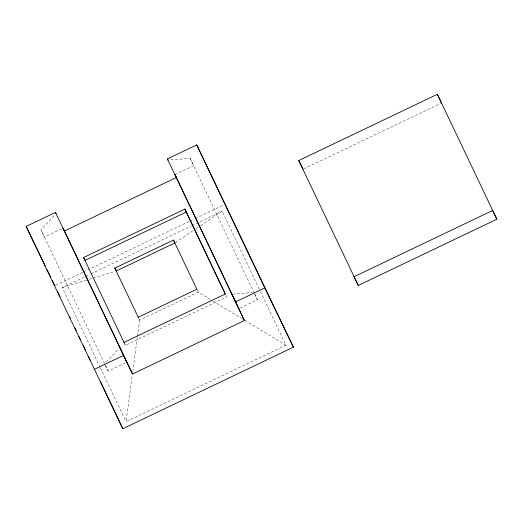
<?xml version="1.0" encoding="UTF-8"?>
<svg xmlns="http://www.w3.org/2000/svg" width="523" height="523" viewBox="0 0 523 523"><rect width="100%" height="100%" fill="white"/><g stroke="black" fill="none" stroke-linecap="round" stroke-linejoin="round"><path stroke-width="0.39" stroke-dasharray="2.62 1.96" d="M260.369 291.474L285.95 345.252L126.043 421.695L132.293 374.965M132.724 371.742L137.366 337.093M137.471 336.289L139.628 320.174L138.928 318.703L139.628 320.174L198.263 292.141L212.181 300.575M125.402 362.87L108.183 371.108L40.886 229.76L54.948 214.737M106.293 362.112L118.734 348.821M175.551 242.528L195.144 229.349M195.818 228.891L199.871 226.165M200.544 225.714L222.164 211.174L260.016 290.736M61.616 228.793L44.396 237.024L40.886 229.76M174.989 174.597L193.647 165.68L190.137 158.417L167.968 160.071M55.53 285.342L82.732 272.339M83.471 271.986L189.346 221.373M190.078 221.026L194.491 218.915M195.223 218.562L223.896 204.859M303.713 168.896L440.83 103.351M100.102 367.179L62.25 287.611L85.099 276.693M85.837 276.34L90.257 274.229M90.995 273.875L191.215 225.969M191.954 225.616L222.164 211.174M124.003 342.434L125.409 345.337L226.688 296.927L225.988 295.462L226.688 296.927M240.207 307.995L257.434 299.757L254.629 293.867M62.25 287.611L86.164 280.263M89.25 279.308L92.329 278.36M93.101 278.125L114.7 271.483M232.545 294.096L252.341 292.619M212.881 300.993L244.195 319.965M244.888 320.383L285.95 345.252M254.623 293.952L257.434 299.757M105.371 365.296L108.183 371.108M190.137 158.417L254.276 293.128M124.709 343.873L125.409 345.337M100.455 367.917L126.043 421.695M198.263 292.141L197.21 289.964L198.263 292.141"/><path stroke-width="0.78" d="M55.464 212.416L132.496 374.03L244.431 320.521L167.406 158.914L196.72 144.897L293.41 347.174L122.833 428.71L26.15 226.433L55.464 212.416L56.026 213.58M124.363 343.14L83.608 257.512L184.881 209.102L225.295 293.998L124.003 342.434M186.286 212.005L85.007 260.415L83.608 257.512M437.352 94.29L496.85 219.209L358.262 285.453L298.764 160.535L437.352 94.29L441.569 103.005M114.838 268.103L173.473 240.077L174.872 242.979L116.243 271.006L114.838 268.103L138.582 317.971M138.222 317.265L196.857 289.239L173.473 240.077M94.192 369.454L123.506 355.437M235.448 301.928L264.762 287.918L293.41 347.174M496.85 219.209L492.64 210.494L354.045 276.739L358.262 285.453M298.764 160.535L302.98 169.249M167.406 158.914L167.968 160.071M231.192 292.991L238.776 308.681M119.257 346.501L126.834 362.184M26.15 226.433L45.246 265.939M47.018 269.6L50.554 276.915M52.32 280.57L54.797 285.689M196.72 144.897L264.762 287.918M244.431 320.521L174.989 174.597L176.395 177.5L64.453 231.009L63.048 228.106L132.496 374.03M184.881 209.102L225.282 294.018M57.602 291.592L60.06 296.75M69.526 316.657L70.226 318.128M74.789 327.712L76.188 330.66M78.999 336.557L80.398 339.512M83.203 345.409L85.661 350.567M88.465 356.464L90.218 360.151M100.39 381.529L122.833 428.71"/></g></svg>
